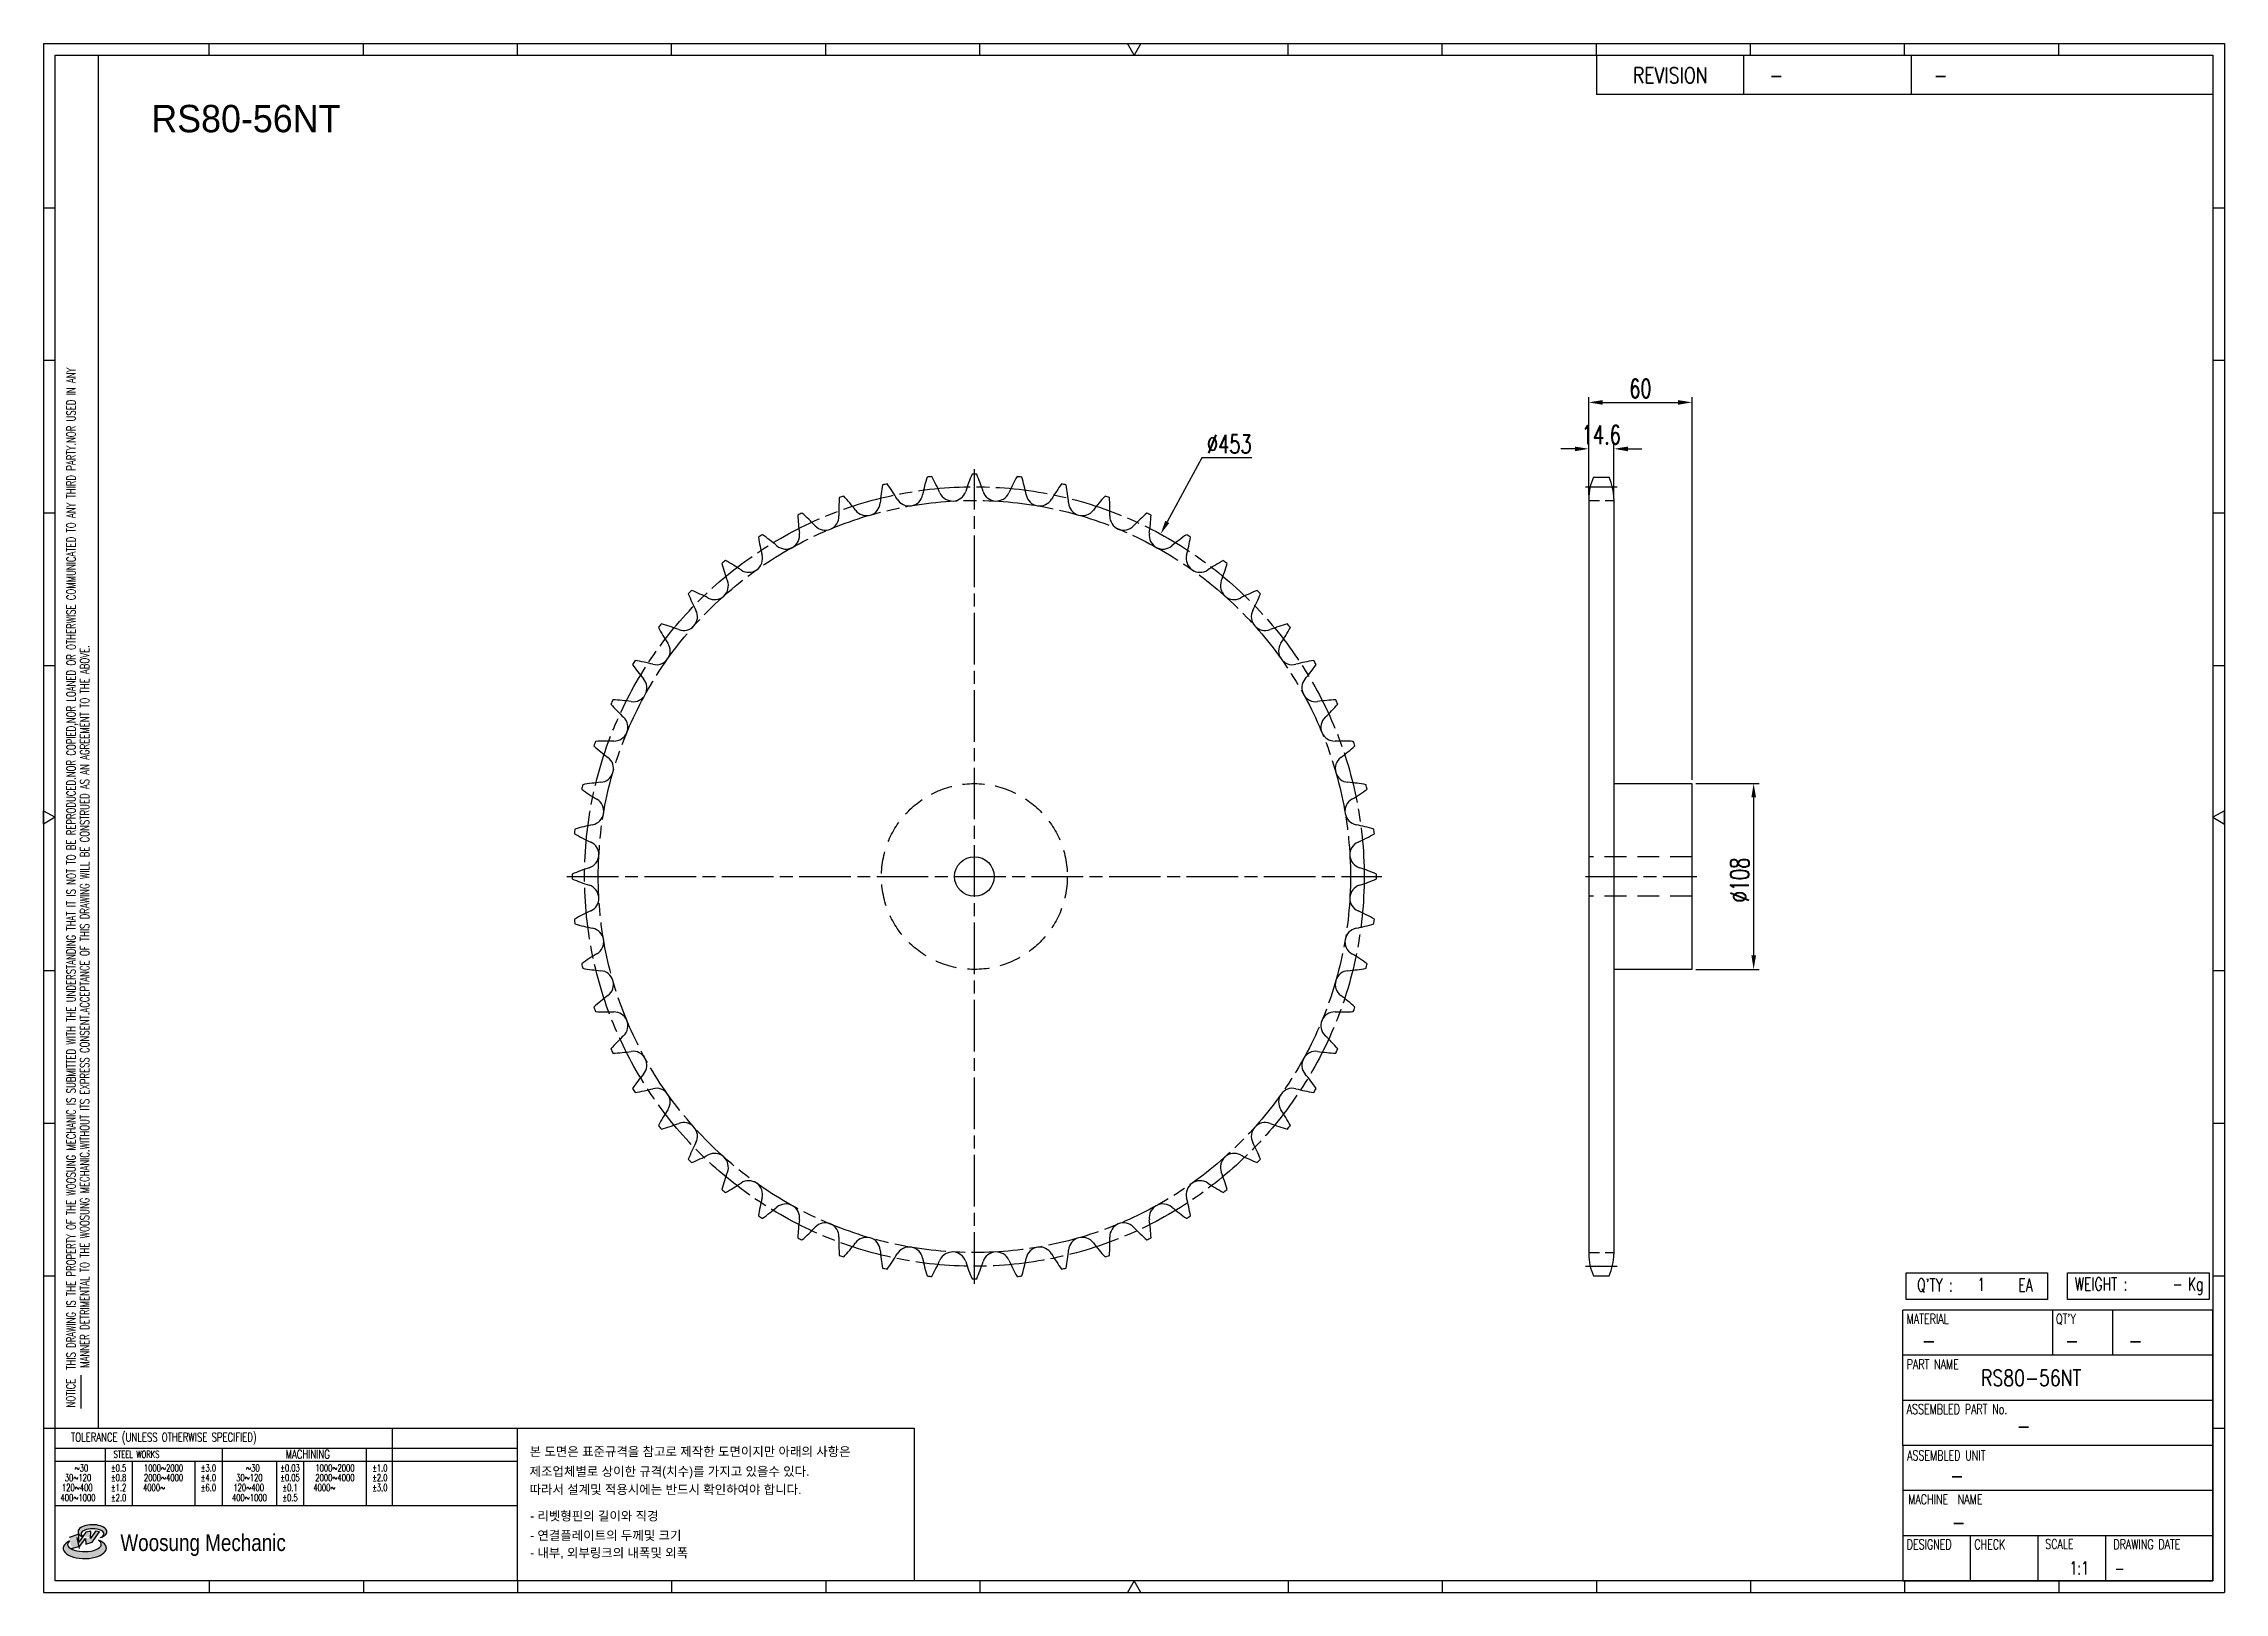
# Model space of a CAD drawing. Header units: millimetres. Extents: x 26814 to 28081, y 33 to 933.
import ezdxf
from ezdxf.enums import TextEntityAlignment as Align

# ---------------------------------------------------------------- set-up
doc = ezdxf.new("R2010")
doc.units = ezdxf.units.MM
for name, pattern in [('AM_ISO08W050', [18, 12, -1.5, 3, -1.5]), ('AM_ISO08W050x2', [9, 6, -0.75, 1.5, -0.75]), ('HIDDEN', [9.525, 6.35, -3.175])]:
    doc.linetypes.add(name, pattern=pattern)
doc.layers.get('Defpoints').update_dxf_attribs({"color": 80})
doc.layers.add('CL2', color=4, linetype='AM_ISO08W050', lineweight=25)
for name, color, linetype in [('HL', 2, 'HIDDEN'), ('LOGO', 7, 'Continuous'), ('S-DIM', 7, 'Continuous'), ('TITLE', 7, 'Continuous')]:
    doc.layers.add(name, color=color, linetype=linetype)
doc.styles.add('HAN', font='ROMANS.shx', dxfattribs={"width": 0.7, "bigfont": 'whgtxt.shx'})
doc.styles.add('HKD_ST2', font='romans.shx', dxfattribs={"width": 0.7, "height": 4, "bigfont": '@extfont2.shx'})
doc.styles.add('HSG', font='SIMPLEX.shx', dxfattribs={"width": 0.7, "bigfont": 'HSG.shx'})
doc.styles.add('MtXpl_', font='Gulim.ttf')
doc.styles.add('SLDTEXTSTYLE4', font='arial.ttf', dxfattribs={"width": 0.8})
doc.dimstyles.new('APP23', dxfattribs={"dimscale": 4.5, "dimtxt": 2.4, "dimasz": 1.8, "dimexe": 0.7, "dimexo": 0.5, "dimgap": 0.6, "dimtad": 1, "dimtoh": 1, "dimdec": 1, "dimrnd": 0.01, "dimzin": 9, "dimdsep": 46, "dimtxsty": 'HSG', "dimcen": 0, "dimclrd": 1, "dimclre": 1, "dimclrt": 256, "dimazin": 2, "dimtp": 1, "dimtm": 1, "dimtfac": 0.5, "dimtdec": 1, "dimtix": 1, "dimtofl": 0, "dimtmove": 0, "dimatfit": 3, "dimfxl": 0, "dimtvp": 1, "dimtolj": 2, "dimlwd": -1, "dimlwe": -1, "dimarcsym": 0})

# ---------------------------------------------------------------- blocks, each defined once
blk = doc.blocks.new('MASTER')
at = {"layer": 'LOGO'}
h = blk.add_hatch(color=10, dxfattribs=at)
h.paths.add_polyline_path([(1.544, 35.177), (1.554, 34.966), (1.779, 35.034), (2.054, 35.422), (1.908, 35.446), (1.728, 35.167), (1.741, 35.439), (1.547, 35.405), (1.292, 35.041), (1.295, 35.33), (0.943, 35.208), (1.03, 34.8), (1.336, 34.885)])
edge = h.paths.add_edge_path()
edge.add_ellipse((1.795, 35.421), major_axis=(-0.53, 0), ratio=0.487785, start_angle=122.36065, end_angle=403.39574)
edge.add_line((1.411, 35.244), (1.419, 35.261))
edge.add_ellipse((1.798, 35.344), major_axis=(-0.423, 0), ratio=0.444396, start_angle=131.58977, end_angle=386.19408, ccw=False)
edge = h.paths.add_edge_path()
edge.add_ellipse((1.512, 34.815), major_axis=(-0.793, 0), ratio=0.480113, start_angle=314.67633, end_angle=590.85213)
edge.add_ellipse((1.501, 34.958), major_axis=(-0.62, 0), ratio=0.43311, start_angle=331.7024, end_angle=574.42495, ccw=False)
at = {"color": 140}
for p, q in [((0, 90.118), (80.15, 90.118)), ((0, 90.118), (0, 33.191)), ((80.15, 90.118), (80.15, 33.191)), ((57.068, 89.693), (57.068, 88.246)), ((62.47, 89.693), (62.47, 88.246)), ((68.635, 89.693), (68.635, 88.246)), ((79.725, 88.246), (57.068, 88.246)), ((68.449, 43.961), (68.449, 44.936)), ((68.449, 44.936), (73.654, 44.936)), ((73.654, 44.936), (73.654, 43.961)), ((74.39, 43.961), (74.39, 44.936)), ((74.39, 44.936), (79.595, 44.936)), ((79.595, 44.936), (79.595, 43.961)), ((68.336, 38.59), (68.336, 43.563)), ((79.725, 43.563), (68.336, 43.563)), ((73.654, 43.961), (68.449, 43.961)), ((73.827, 43.563), (73.827, 41.905)), ((79.595, 43.961), (74.39, 43.961)), ((76.037, 43.563), (76.037, 41.905)), ((79.725, 38.59), (79.725, 43.563)), ((79.725, 41.905), (68.336, 41.905)), ((79.725, 40.248), (68.336, 40.248)), ((68.336, 38.59), (68.336, 33.616)), ((79.725, 38.59), (68.336, 38.59)), ((79.725, 33.616), (79.725, 38.59)), ((79.725, 36.932), (68.336, 36.932)), ((79.725, 35.274), (68.336, 35.274)), ((70.822, 33.616), (70.822, 35.274)), ((73.309, 33.616), (73.309, 35.274)), ((75.796, 33.616), (75.796, 35.274)), ((0, 33.191), (80.15, 33.191)), ((68.336, 33.616), (79.725, 33.616))]:
    blk.add_line(p, q, dxfattribs=at)
for p, q in [((6.089, 89.693), (6.089, 90.118)), ((11.753, 89.693), (11.753, 90.118)), ((17.418, 89.693), (17.418, 90.118)), ((23.082, 89.693), (23.082, 90.118)), ((28.746, 89.693), (28.746, 90.118)), ((34.411, 89.693), (34.411, 90.118)), ((45.739, 89.693), (45.739, 90.118)), ((51.404, 89.693), (51.404, 90.118)), ((57.068, 89.693), (57.068, 90.118)), ((62.732, 89.693), (62.732, 90.118)), ((68.397, 89.693), (68.397, 90.118)), ((74.061, 89.693), (74.061, 90.118)), ((0, 84.085), (0.425, 84.085)), ((79.725, 84.085), (80.15, 84.085)), ((0, 78.478), (0.425, 78.478)), ((79.725, 78.478), (80.15, 78.478)), ((0, 72.87), (0.425, 72.87)), ((79.725, 72.87), (80.15, 72.87)), ((0, 67.262), (0.425, 67.262)), ((79.725, 67.262), (80.15, 67.262)), ((0, 56.047), (0.425, 56.047)), ((79.725, 56.047), (80.15, 56.047)), ((0, 50.439), (0.425, 50.439)), ((79.725, 50.439), (80.15, 50.439)), ((0, 44.832), (0.425, 44.832)), ((79.725, 44.832), (80.15, 44.832)), ((1.377, 39.947), (1.377, 41.174)), ((0, 39.224), (0.425, 39.224)), ((79.725, 39.224), (80.15, 39.224)), ((6.089, 33.616), (6.089, 33.191)), ((11.753, 33.616), (11.753, 33.191)), ((17.418, 33.616), (17.418, 33.191)), ((23.082, 33.616), (23.082, 33.191)), ((28.746, 33.616), (28.746, 33.191)), ((34.411, 33.616), (34.411, 33.191)), ((45.739, 33.616), (45.739, 33.191)), ((51.404, 33.616), (51.404, 33.191)), ((57.068, 33.616), (57.068, 33.191)), ((62.732, 33.616), (62.732, 33.191)), ((68.397, 33.616), (68.397, 33.191)), ((74.061, 33.616), (74.061, 33.191))]:
    blk.add_line(p, q)
at = {"color": 2}
for p, q in [((2.017, 39.224), (2.017, 89.693)), ((0.425, 39.224), (17.418, 39.224)), ((0.425, 38.487), (17.418, 38.487)), ((2.257, 38.487), (2.257, 36.382)), ((6.557, 38.5), (6.557, 36.382)), ((11.857, 38.487), (11.857, 36.382)), ((12.816, 39.224), (12.816, 36.382)), ((17.418, 33.616), (17.418, 39.224)), ((0.425, 38.012), (17.418, 38.012)), ((3.257, 38.012), (3.257, 36.382)), ((5.557, 38.012), (5.557, 36.382)), ((8.557, 38.012), (8.557, 36.382)), ((9.557, 38.026), (9.557, 36.382)), ((0.425, 36.382), (17.418, 36.382))]:
    blk.add_line(p, q, dxfattribs=at)
for points in [[(40.075, 89.693), (39.83, 90.118), (40.32, 90.118)], [(0.425, 61.679), (0, 61.433), (0, 61.924)], [(79.725, 61.679), (80.15, 61.433), (80.15, 61.924)], [(40.075, 33.616), (39.83, 33.191), (40.32, 33.191)]]:
    blk.add_lwpolyline(points, close=True)
at = {"color": 140}
blk.add_lwpolyline([(0.425, 89.693), (79.725, 89.693), (79.725, 33.616), (0.425, 33.616)], close=True, dxfattribs=at)
at = {"layer": 'LOGO'}
for p, q in [((1.295, 35.33), (0.943, 35.208)), ((1.547, 35.405), (1.292, 35.041)), ((1.292, 35.041), (1.295, 35.33)), ((1.741, 35.439), (1.547, 35.405)), ((1.908, 35.446), (1.728, 35.167)), ((1.728, 35.167), (1.741, 35.439)), ((1.779, 35.034), (2.054, 35.422)), ((2.054, 35.422), (1.908, 35.446)), ((1.03, 34.8), (1.336, 34.885)), ((1.224, 35.208), (1.311, 34.8)), ((1.224, 35.208), (1.224, 35.208)), ((1.336, 34.885), (1.544, 35.177)), ((1.419, 35.261), (1.411, 35.244)), ((1.544, 35.177), (1.554, 34.966)), ((1.554, 34.966), (1.779, 35.034))]:
    blk.add_line(p, q, dxfattribs=at)
for centre, major_axis, ratio, start_param, end_param in [((1.795, 35.421), (-0.53, 0), 0.487785, 2.135596, 7.040584), ((1.798, 35.344), (-0.423, 0), 0.444396, 2.296675, 6.740358), ((1.512, 34.815), (-0.793, 0), 0.480113, 5.492138, 10.312315), ((1.501, 34.958), (-0.62, 0), 0.43311, 5.789299, 10.025607)]:
    blk.add_ellipse(centre, major_axis=major_axis, ratio=ratio, start_param=start_param, end_param=end_param, dxfattribs=at)
for s, height, style, width, p in [('REVISION', 0.5806, 'HAN', 0.8, (58.415, 88.664)), ('-', 0.581, 'HAN', 0.8, (63.426, 88.664)), ('-', 0.581, 'HAN', 0.8, (69.468, 88.664)), ("Q'TY : ", 0.4746, 'HKD_ST2', 0.7, (68.857, 44.253)), ('1', 0.475, 'HKD_ST2', 0.7, (71.071, 44.275)), ('EA', 0.4746, 'HKD_ST2', 0.7, (72.578, 44.253)), ('WEIGHT : ', 0.4746, 'HKD_ST2', 0.7, (74.65, 44.286)), ('Kg', 0.4746, 'HKD_ST2', 0.7, (78.807, 44.286)), ('-', 0.581, 'HAN', 0.8, (69.029, 42.157)), ('-', 0.581, 'HAN', 0.8, (74.289, 42.157)), ('-', 0.581, 'HAN', 0.8, (76.623, 42.157)), ('-', 0.581, 'HAN', 0.8, (72.515, 39.013)), ('-', 0.581, 'HAN', 0.8, (70.067, 37.189)), ('-', 0.581, 'HAN', 0.8, (70.126, 35.48)), ('1:1', 0.4746, 'HKD_ST2', 0.7, (74.458, 33.848)), ('-', 0.475, 'HKD_ST2', 0.7, (76.112, 33.837))]:
    blk.add_text(s, height=height, dxfattribs=dict(style=style, width=width)).set_placement(p)
at = {"color": 6, "style": 'HKD_ST2', "width": 0.7}
for s, p in [(' THIS DRAWING IS THE PROPERTY OF THE WOOSUNG MECHANIC IS SUBMITTED WITH THE UNDERSTANDING THAT IT IS NOT TO BE REPRODUCED.NOR COPIED,NOR LOANED OR OTHERWISE COMMUNICATED TO ANY THIRD PARTY.NOR USED IN ANY', (1.173, 41.217)), ('MANNER DETRIMENTAL TO THE WOOSUNG MECHANIC.WITHOUT ITS EXPRESS CONSENT.ACCEPTANCE OF THIS DRAWING WILL BE CONSTRUED AS AN AGREEMENT TO THE ABOVE.', (1.672, 41.447))]:
    blk.add_text(s, height=0.326266, rotation=90, dxfattribs=at).set_placement(p)
at = {"style": 'HKD_ST2', "width": 0.7}
blk.add_text('-', height=0.475, dxfattribs=at).set_placement((78.613, 44.286), align=Align.RIGHT)
at = {"color": 254, "style": 'HKD_ST2', "width": 0.7}
for s, height, p in [('MATERIAL', 0.3651, (68.474, 43.425)), ("QT'Y", 0.3651, (73.965, 43.425)), ('PART NAME', 0.3651, (68.474, 41.756)), ('ASSEMBLED PART No.', 0.36511, (68.474, 40.109)), ('ASSEMBLED UNIT', 0.36511, (68.49, 38.408)), ('MACHINE  NAME', 0.36511, (68.532, 36.794)), ('DESIGNED', 0.3651, (68.474, 35.136)), ('CHECK', 0.3651, (70.961, 35.136)), ('SCALE', 0.3651, (73.566, 35.153)), ('DRAWING DATE', 0.36511, (76.071, 35.141))]:
    blk.add_text(s, height=height, dxfattribs=at).set_placement(p, align=Align.TOP_LEFT)
at = {"style": 'HKD_ST2', "width": 0.7}
blk.add_text('NOTICE', height=0.3263, rotation=90, dxfattribs=at).set_placement((1.163, 39.988))
blk.add_text('TOLERANCE (UNLESS OTHERWISE SPECIFIED)', height=0.32627, dxfattribs=at).set_placement((4.417, 38.896), align=Align.MIDDLE_CENTER)
at = {"color": 4, "style": 'HKD_ST2', "width": 0.7}
for s, height, p in [('%%12630', 0.261, (1.389, 37.762)), ('1000%%1262000', 0.26101, (4.407, 37.762)), ('%%12630', 0.261, (7.689, 37.762)), ('1000%%1262000', 0.26101, (10.707, 37.762)), ('120%%126400', 0.26101, (1.237, 37.045)), ('30%%126120', 0.261, (1.263, 37.411)), ('4000%%126', 0.261, (4.061, 37.045)), ('2000%%1264000', 0.26101, (4.407, 37.411)), ('120%%126400', 0.26101, (7.537, 37.045)), ('30%%126120', 0.261, (7.563, 37.411)), ('4000%%126', 0.261, (10.321, 37.045)), ('2000%%1264000', 0.26101, (10.707, 37.411)), ('400%%1261000', 0.26101, (1.263, 36.67)), ('400%%1261000', 0.26101, (7.563, 36.67))]:
    blk.add_text(s, height=height, dxfattribs=at).set_placement(p, align=Align.MIDDLE_CENTER)
for s, height, p in [('%%P0.5', 0.261, (2.757, 37.762)), ('STEEL WORKS', 0.26101, (3.416, 38.268)), ('%%P3.0', 0.261, (6.057, 37.762)), ('%%P0.03', 0.261, (9.057, 37.762)), ('MACHINING', 0.3263, (9.707, 38.27)), ('%%P1.0', 0.261, (12.357, 37.762)), ('%%P0.8', 0.261, (2.757, 37.411)), ('%%P1.2', 0.261, (2.757, 37.045)), ('%%P4.0', 0.261, (6.057, 37.411)), ('%%P6.0', 0.261, (6.057, 37.045)), ('%%P0.05', 0.261, (9.057, 37.411)), ('%%P0.1', 0.261, (9.057, 37.045)), ('%%P2.0', 0.261, (12.357, 37.411)), ('%%P3.0', 0.261, (12.357, 37.045)), ('%%P2.0', 0.261, (2.757, 36.67)), ('%%P0.5', 0.261, (9.057, 36.67))]:
    blk.add_text(s, height=height, dxfattribs=at).set_placement(p, align=Align.MIDDLE)
at = {"color": 1, "style": 'SLDTEXTSTYLE4', "width": 0.8}
blk.add_text('Woosung Mechanic', height=0.61957, dxfattribs=at).set_placement((2.822, 34.711))
blk = doc.blocks.new('*D2')
at = {"layer": 'Defpoints', "color": 0, "transparency": 16777216}
for p in [(27772.1, 502.7), (27772.1, 394.7), (27807.9, 394.7)]:
    blk.add_point(p, dxfattribs=at)
at = {"layer": 'S-DIM', "color": 1, "transparency": 16777216}
for p, q in [((27774.3, 502.7), (27811.1, 502.7)), ((27807.9, 494.6), (27807.9, 402.8)), ((27774.3, 394.7), (27811.1, 394.7))]:
    blk.add_line(p, q, dxfattribs=at)
for points in [[(27806.6, 494.6), (27809.3, 494.6), (27807.9, 502.7)], [(27806.6, 402.8), (27809.3, 402.8), (27807.9, 394.7)]]:
    blk.add_solid(points, dxfattribs=at)
at = {"layer": 'S-DIM', "transparency": 16777216, "insert": (27799.8, 446.6), "char_height": 10.8, "attachment_point": 5, "rotation": 90, "style": 'HSG'}
blk.add_mtext('\\A2;%%c108', dxfattribs=at)
blk = doc.blocks.new('*D3')
at = {"layer": 'Defpoints', "color": 0, "transparency": 16777216}
for p in [(27726.7, 697.2), (27712.1, 668.1), (27726.7, 668.1)]:
    blk.add_point(p, dxfattribs=at)
at = {"layer": 'S-DIM', "color": 1, "transparency": 16777216}
for p, q in [((27704, 697.2), (27695.9, 697.2)), ((27712.1, 670.3), (27712.1, 700.3)), ((27726.7, 670.3), (27726.7, 700.3)), ((27734.8, 697.2), (27742.9, 697.2))]:
    blk.add_line(p, q, dxfattribs=at)
for points in [[(27704, 698.5), (27704, 695.8), (27712.1, 697.2)], [(27734.8, 698.5), (27734.8, 695.8), (27726.7, 697.2)]]:
    blk.add_solid(points, dxfattribs=at)
at = {"layer": 'S-DIM', "transparency": 16777216, "insert": (27719.4, 705.3), "char_height": 10.8, "attachment_point": 5, "style": 'HSG'}
blk.add_mtext('\\A2;14.6', dxfattribs=at)
blk = doc.blocks.new('*D4')
at = {"layer": 'Defpoints', "color": 0, "transparency": 16777216}
for p in [(27772.1, 724.2), (27712.1, 668.1), (27772.1, 502.7)]:
    blk.add_point(p, dxfattribs=at)
at = {"layer": 'S-DIM', "color": 1, "transparency": 16777216}
for p, q in [((27712.1, 670.3), (27712.1, 727.3)), ((27720.2, 724.2), (27764, 724.2)), ((27772.1, 504.9), (27772.1, 727.3))]:
    blk.add_line(p, q, dxfattribs=at)
for points in [[(27720.2, 725.5), (27720.2, 722.8), (27712.1, 724.2)], [(27764, 725.5), (27764, 722.8), (27772.1, 724.2)]]:
    blk.add_solid(points, dxfattribs=at)
at = {"layer": 'S-DIM', "transparency": 16777216, "insert": (27742.1, 732.3), "char_height": 10.8, "attachment_point": 5, "style": 'HSG'}
blk.add_mtext('\\A2;60', dxfattribs=at)
blk = doc.blocks.new('*D5')
at = {"layer": 'Defpoints', "color": 0, "transparency": 16777216}
for p in [(27463.3, 647.6), (27246.9, 249.7)]:
    blk.add_point(p, dxfattribs=at)
at = {"layer": 'S-DIM', "color": 1, "transparency": 16777216}
for p, q in [((27487.3, 691.9), (27467.1, 654.8)), ((27516.3, 691.9), (27487.3, 691.9))]:
    blk.add_line(p, q, dxfattribs=at)
blk.add_solid([(27466, 655.4), (27468.3, 654.1), (27463.3, 647.6)], dxfattribs=at)
at = {"layer": 'S-DIM', "transparency": 16777216, "insert": (27503.2, 700), "char_height": 10.8, "attachment_point": 5, "style": 'HSG'}
blk.add_mtext('\\A2;∅453', dxfattribs=at)

msp = doc.modelspace()

# ---------------------------------------------------------------- linework, layer by layer
for p, q in [((27714.87, 680.76), (27723.87, 680.76)), ((27712.07, 668.06), (27712.07, 229.24)), ((27726.67, 668.06), (27726.67, 229.24)), ((27726.67, 502.65), (27772.07, 502.65)), ((27772.07, 502.65), (27772.07, 394.65)), ((27772.07, 394.65), (27726.67, 394.65)), ((27714.87, 216.54), (27723.87, 216.54))]:
    msp.add_line(p, q)
at = {"color": 140}
msp.add_lwpolyline([(27089.59, 128), (27320.11, 128), (27320.11, 39.33), (27089.59, 39.33)], close=True, dxfattribs=at)
msp.add_circle((27355.07, 448.65), 11.5)
for centre, radius, start, end in [((27410.49, 656.6), 110.52, 169.75894, 175.26786), ((27355.07, 448.65), 233.76, 102.5221, 103.19219), ((27214.92, 611.96), 110.52, 30.44643, 35.95535), ((27433.42, 649.09), 110.52, 163.33037, 168.83929), ((27355.07, 448.65), 233.76, 96.09352, 96.76362), ((27234.09, 626.63), 110.52, 24.01786, 29.52678), ((27342.37, 674.88), 8.02, 204.01786, 342.41071), ((27455.37, 639.05), 110.52, 156.9018, 162.41071), ((27355.07, 448.65), 233.76, 89.66495, 90.33505), ((27254.78, 639.05), 110.52, 17.58929, 23.0982), ((27367.78, 674.88), 8.02, 197.58929, 335.98214), ((27476.06, 626.63), 110.52, 150.47322, 155.98214), ((27355.07, 448.65), 233.76, 83.23638, 83.90648), ((27276.73, 649.09), 110.52, 11.16071, 16.66963), ((27495.23, 611.96), 110.52, 144.04465, 149.55357), ((27355.07, 448.65), 233.76, 76.80781, 77.4779), ((27299.66, 656.6), 110.52, 4.73214, 10.24106), ((27742.27, 668.06), 30.2, 155.13196, 180), ((27696.47, 668.06), 30.2, 0, 24.86804), ((27355.07, 448.65), 233.76, 115.37924, 116.04933), ((27182.1, 576.68), 110.52, 43.30357, 48.81249), ((27386.86, 661.49), 110.52, 176.18751, 181.69643), ((27355.07, 448.65), 233.76, 108.95067, 109.62076), ((27197.52, 595.24), 110.52, 36.875, 42.38392), ((27292.35, 666.38), 8.02, 216.875, 355.26786), ((27317.12, 672.03), 8.02, 210.44643, 348.83929), ((27393.03, 672.03), 8.02, 191.16071, 329.55357), ((27417.8, 666.38), 8.02, 184.73214, 323.125), ((27512.63, 595.24), 110.52, 137.61608, 143.125), ((27355.07, 448.65), 233.76, 70.37924, 71.04933), ((27323.29, 661.49), 110.52, 358.30357, 3.81249), ((27528.05, 576.68), 110.52, 131.18751, 136.69643), ((27355.07, 448.65), 233.76, 63.95067, 64.62076), ((27355.07, 448.65), 233.76, 121.80781, 122.4779), ((27168.85, 556.51), 110.52, 49.73214, 55.24106), ((27245.47, 646.96), 8.02, 229.73214, 8.125), ((27362.83, 663.72), 110.52, 182.61608, 188.125), ((27268.37, 657.99), 8.02, 223.30357, 1.69643), ((27441.78, 657.99), 8.02, 178.30357, 316.69643), ((27464.68, 646.96), 8.02, 171.875, 310.26786), ((27347.32, 663.72), 110.52, 351.875, 357.38392), ((27541.3, 556.51), 110.52, 124.75894, 130.26786), ((27355.07, 448.65), 233.76, 57.5221, 58.19219), ((27223.96, 633.44), 8.02, 236.16071, 14.55357), ((27338.7, 663.23), 110.52, 189.04465, 194.55357), ((27486.19, 633.44), 8.02, 165.44643, 303.83929), ((27371.45, 663.23), 110.52, 345.44643, 350.95535), ((27355.07, 448.65), 233.76, 128.23638, 128.90648), ((27314.78, 660.05), 110.52, 195.47322, 200.98214), ((27157.95, 534.98), 110.52, 56.16071, 61.66963), ((27552.2, 534.98), 110.52, 118.33037, 123.83929), ((27395.37, 660.05), 110.52, 339.01786, 344.52678), ((27355.07, 448.65), 233.76, 51.09352, 51.76362), ((27355.07, 448.65), 233.76, 134.66495, 135.33505), ((27291.36, 654.21), 110.52, 201.9018, 207.41071), ((27149.52, 512.37), 110.52, 62.58929, 68.0982), ((27204.09, 617.6), 8.02, 242.58929, 20.98214), ((27506.06, 617.6), 8.02, 159.01786, 297.41071), ((27560.63, 512.37), 110.52, 111.9018, 117.41071), ((27418.79, 654.21), 110.52, 332.58929, 338.0982), ((27355.07, 448.65), 233.76, 44.66495, 45.33505), ((27186.13, 599.63), 8.02, 249.01786, 27.41071), ((27524.02, 599.63), 8.02, 152.58929, 290.98214), ((27170.28, 579.77), 8.02, 255.44643, 33.83929), ((27355.07, 448.65), 233.76, 141.09352, 141.76362), ((27268.75, 645.78), 110.52, 208.33037, 213.83929), ((27143.68, 488.95), 110.52, 69.01786, 74.52678), ((27566.47, 488.95), 110.52, 105.47322, 110.98214), ((27539.86, 579.77), 8.02, 146.16071, 284.55357), ((27441.4, 645.78), 110.52, 326.16071, 331.66963), ((27355.07, 448.65), 233.76, 38.23638, 38.90648), ((27355.07, 448.65), 233.76, 147.5221, 148.19219), ((27247.22, 634.88), 110.52, 214.75894, 220.26786), ((27140.5, 465.03), 110.52, 75.44643, 80.95535), ((27569.65, 465.03), 110.52, 99.04465, 104.55357), ((27462.93, 634.88), 110.52, 319.73214, 325.24106), ((27355.07, 448.65), 233.76, 31.80781, 32.4779), ((27156.77, 558.25), 8.02, 261.875, 40.26786), ((27553.38, 558.25), 8.02, 139.73214, 278.125), ((27355.07, 448.65), 233.76, 153.95067, 154.62076), ((27227.05, 621.63), 110.52, 221.18751, 226.69643), ((27140.01, 440.9), 110.52, 81.875, 87.38392), ((27570.14, 440.9), 110.52, 92.61608, 98.125), ((27483.1, 621.63), 110.52, 313.30357, 318.81249), ((27355.07, 448.65), 233.76, 25.37924, 26.04933), ((27145.74, 535.36), 8.02, 268.30357, 46.69643), ((27564.41, 535.36), 8.02, 133.30357, 271.69643), ((27355.07, 448.65), 233.76, 160.37924, 161.04933), ((27208.48, 606.21), 110.52, 227.61608, 233.125), ((27142.23, 416.87), 110.52, 88.30357, 93.81249), ((27567.92, 416.87), 110.52, 86.18751, 91.69643), ((27501.66, 606.21), 110.52, 306.875, 312.38392), ((27355.07, 448.65), 233.76, 18.95067, 19.62076), ((27137.35, 511.38), 8.02, 274.73214, 53.125), ((27572.8, 511.38), 8.02, 126.875, 265.26786), ((27355.07, 448.65), 233.76, 166.80781, 167.4779), ((27191.77, 588.8), 110.52, 234.04465, 239.55357), ((27147.13, 393.24), 110.52, 94.73214, 100.24106), ((27563.02, 393.24), 110.52, 79.75894, 85.26786), ((27518.38, 588.8), 110.52, 300.44643, 305.95535), ((27355.07, 448.65), 233.76, 12.5221, 13.19219), ((27131.7, 486.61), 8.02, 281.16071, 59.55357), ((27578.45, 486.61), 8.02, 120.44643, 258.83929), ((27355.07, 448.65), 233.76, 173.23638, 173.90648), ((27177.1, 569.64), 110.52, 240.47322, 245.98214), ((27154.64, 370.3), 110.52, 101.16071, 106.66963), ((27555.51, 370.3), 110.52, 73.33037, 78.83929), ((27533.05, 569.64), 110.52, 294.01786, 299.52678), ((27355.07, 448.65), 233.76, 6.09352, 6.76362), ((27128.85, 461.36), 8.02, 287.58929, 65.98214), ((27581.3, 461.36), 8.02, 114.01786, 252.41071), ((27164.67, 348.36), 110.52, 107.58929, 113.0982), ((27355.07, 448.65), 233.76, 179.66495, 180.33505), ((27164.67, 548.95), 110.52, 246.9018, 252.41071), ((27128.85, 435.95), 8.02, 294.01786, 72.41071), ((27581.3, 435.95), 8.02, 107.58929, 245.98214), ((27545.47, 348.36), 110.52, 66.9018, 72.41071), ((27545.47, 548.95), 110.52, 287.58929, 293.0982), ((27355.07, 448.65), 233.76, 359.66495, 0.33505), ((27177.1, 327.67), 110.52, 114.01786, 119.52678), ((27355.07, 448.65), 233.76, 186.09352, 186.76362), ((27154.64, 527), 110.52, 253.33037, 258.83929), ((27131.7, 410.7), 8.02, 300.44643, 78.83929), ((27578.45, 410.7), 8.02, 101.16071, 239.55357), ((27555.51, 527), 110.52, 281.16071, 286.66963), ((27533.05, 327.67), 110.52, 60.47322, 65.98214), ((27355.07, 448.65), 233.76, 353.23638, 353.90648), ((27191.77, 308.5), 110.52, 120.44643, 125.95535), ((27355.07, 448.65), 233.76, 192.5221, 193.19219), ((27147.13, 504.07), 110.52, 259.75894, 265.26786), ((27137.35, 385.93), 8.02, 306.875, 85.26786), ((27572.8, 385.93), 8.02, 94.73214, 233.125), ((27563.02, 504.07), 110.52, 274.73214, 280.24106), ((27518.38, 308.5), 110.52, 54.04465, 59.55357), ((27355.07, 448.65), 233.76, 346.80781, 347.4779), ((27208.48, 291.1), 110.52, 126.875, 132.38392), ((27355.07, 448.65), 233.76, 198.95067, 199.62076), ((27142.23, 480.44), 110.52, 266.18751, 271.69643), ((27145.74, 361.94), 8.02, 313.30357, 91.69643), ((27564.41, 361.94), 8.02, 88.30357, 226.69643), ((27567.92, 480.44), 110.52, 268.30357, 273.81249), ((27501.66, 291.1), 110.52, 47.61608, 53.125), ((27355.07, 448.65), 233.76, 340.37924, 341.04933), ((27227.05, 275.68), 110.52, 133.30357, 138.81249), ((27483.1, 275.68), 110.52, 41.18751, 46.69643), ((27355.07, 448.65), 233.76, 205.37924, 206.04933), ((27140.01, 456.41), 110.52, 272.61608, 278.125), ((27156.77, 339.05), 8.02, 319.73214, 98.125), ((27553.38, 339.05), 8.02, 81.875, 220.26786), ((27570.14, 456.41), 110.52, 261.875, 267.38392), ((27355.07, 448.65), 233.76, 333.95067, 334.62076), ((27247.22, 262.43), 110.52, 139.73214, 145.24106), ((27462.93, 262.43), 110.52, 34.75894, 40.26786), ((27355.07, 448.65), 233.76, 211.80781, 212.4779), ((27140.5, 432.28), 110.52, 279.04465, 284.55357), ((27170.28, 317.54), 8.02, 326.16071, 104.55357), ((27539.86, 317.54), 8.02, 75.44643, 213.83929), ((27569.65, 432.28), 110.52, 255.44643, 260.95535), ((27355.07, 448.65), 233.76, 327.5221, 328.19219), ((27268.75, 251.52), 110.52, 146.16071, 151.66963), ((27143.68, 408.36), 110.52, 285.47322, 290.98214), ((27186.13, 297.67), 8.02, 332.58929, 110.98214), ((27524.02, 297.67), 8.02, 69.01786, 207.41071), ((27566.47, 408.36), 110.52, 249.01786, 254.52678), ((27441.4, 251.52), 110.52, 28.33037, 33.83929), ((27355.07, 448.65), 233.76, 218.23638, 218.90648), ((27291.36, 243.1), 110.52, 152.58929, 158.0982), ((27418.79, 243.1), 110.52, 21.9018, 27.41071), ((27355.07, 448.65), 233.76, 321.09352, 321.76362), ((27355.07, 448.65), 233.76, 224.66495, 225.33505), ((27149.52, 384.94), 110.52, 291.9018, 297.41071), ((27204.09, 279.7), 8.02, 339.01786, 117.41071), ((27506.06, 279.7), 8.02, 62.58929, 200.98214), ((27560.63, 384.94), 110.52, 242.58929, 248.0982), ((27355.07, 448.65), 233.76, 314.66495, 315.33505), ((27314.78, 237.26), 110.52, 159.01786, 164.52678), ((27355.07, 448.65), 233.76, 231.09352, 231.76362), ((27157.95, 362.33), 110.52, 298.33037, 303.83929), ((27223.96, 263.86), 8.02, 345.44643, 123.83929), ((27486.19, 263.86), 8.02, 56.16071, 194.55357), ((27552.2, 362.33), 110.52, 236.16071, 241.66963), ((27395.37, 237.26), 110.52, 15.47322, 20.98214), ((27355.07, 448.65), 233.76, 308.23638, 308.90648), ((27338.7, 234.07), 110.52, 165.44643, 170.95535), ((27168.85, 340.8), 110.52, 304.75894, 310.26786), ((27245.47, 250.34), 8.02, 351.875, 130.26786), ((27464.68, 250.34), 8.02, 49.73214, 188.125), ((27541.3, 340.8), 110.52, 229.73214, 235.24106), ((27371.45, 234.07), 110.52, 9.04465, 14.55357), ((27355.07, 448.65), 233.76, 237.5221, 238.19219), ((27362.83, 233.59), 110.52, 171.875, 177.38392), ((27182.1, 320.63), 110.52, 311.18751, 316.69643), ((27268.37, 239.32), 8.02, 358.30357, 136.69643), ((27441.78, 239.32), 8.02, 43.30357, 181.69643), ((27528.05, 320.63), 110.52, 223.30357, 228.81249), ((27347.32, 233.59), 110.52, 2.61608, 8.125), ((27355.07, 448.65), 233.76, 301.80781, 302.4779), ((27355.07, 448.65), 233.76, 243.95067, 244.62076), ((27386.86, 235.81), 110.52, 178.30357, 183.81249), ((27355.07, 448.65), 233.76, 250.37924, 251.04933), ((27197.52, 302.06), 110.52, 317.61608, 323.125), ((27292.35, 230.93), 8.02, 4.73214, 143.125), ((27410.49, 240.71), 110.52, 184.73214, 190.24106), ((27214.92, 285.34), 110.52, 324.04465, 329.55357), ((27317.12, 225.27), 8.02, 11.16071, 149.55357), ((27342.37, 222.43), 8.02, 17.58929, 155.98214), ((27367.78, 222.43), 8.02, 24.01786, 162.41071), ((27393.03, 225.27), 8.02, 30.44643, 168.83929), ((27495.23, 285.34), 110.52, 210.44643, 215.95535), ((27299.66, 240.71), 110.52, 349.75894, 355.26786), ((27417.8, 230.93), 8.02, 36.875, 175.26786), ((27512.63, 302.06), 110.52, 216.875, 222.38392), ((27355.07, 448.65), 233.76, 288.95067, 289.62076), ((27323.29, 235.81), 110.52, 356.18751, 1.69643), ((27355.07, 448.65), 233.76, 295.37924, 296.04933), ((27742.27, 229.24), 30.2, 180, 204.86804), ((27696.47, 229.24), 30.2, 335.13196, 0), ((27355.07, 448.65), 233.76, 256.80781, 257.4779), ((27433.42, 248.22), 110.52, 191.16071, 196.66963), ((27355.07, 448.65), 233.76, 263.23638, 263.90648), ((27234.09, 270.68), 110.52, 330.47322, 335.98214), ((27455.37, 258.25), 110.52, 197.58929, 203.0982), ((27254.78, 258.25), 110.52, 336.9018, 342.41071), ((27476.06, 270.68), 110.52, 204.01786, 209.52678), ((27355.07, 448.65), 233.76, 276.09352, 276.76362), ((27276.73, 248.22), 110.52, 343.33037, 348.83929), ((27355.07, 448.65), 233.76, 282.5221, 283.19219), ((27355.07, 448.65), 233.76, 269.66495, 270.33505)]:
    msp.add_arc(centre, radius, start, end)
at = {"layer": 'CL2', "linetype": 'AM_ISO08W050x2', "ltscale": 5}
for p, q in [((27355.07, 211.89), (27355.07, 685.42)), ((27710.13, 675.15), (27728.61, 675.15)), ((27118.31, 448.65), (27591.84, 448.65)), ((27710.13, 448.65), (27774.88, 448.65)), ((27710.13, 222.15), (27728.61, 222.15))]:
    msp.add_line(p, q, dxfattribs=at)
for radius in [226.5, 218.56]:
    msp.add_circle((27355.07, 448.65), radius, dxfattribs=at)
at = {"layer": 'HL', "linetype": 'HIDDEN'}
for p, q in [((27712.07, 667.21), (27726.67, 667.21)), ((27712.07, 230.09), (27726.67, 230.09))]:
    msp.add_line(p, q, dxfattribs=at)
at = {"layer": 'HL', "linetype": 'HIDDEN', "ltscale": 2}
for p, q in [((27772.07, 460.15), (27712.07, 460.15)), ((27772.07, 437.15), (27712.07, 437.15))]:
    msp.add_line(p, q, dxfattribs=at)
msp.add_circle((27355.07, 448.65), 54, dxfattribs=at)

# ---------------------------------------------------------------- block references
at = {"color": 140, "xscale": 15.81103464176613, "yscale": 15.81103464176613, "zscale": 15.81103464176613}
msp.add_blockref('MASTER', (26814.2, -492.17), dxfattribs=at)

# ---------------------------------------------------------------- texts
at = {"style": 'HAN', "width": 0.8}
msp.add_text('RS80-56NT', height=9.18, dxfattribs=at).set_placement((27940.06, 152.69))
at = {"color": 140, "style": 'MtXpl_'}
for s, p in [('본 도면은 표준규격을 참고로 제작한 도면이지만 아래의 사항은', (27096.6, 111.84)), ('제조업체별로 상이한 규격(치수)를 가지고 있을수 있다.', (27096.6, 100.31)), ('따라서 설계및 적용시에는 반드시 확인하여야 합니다.', (27096.6, 89.79)), ('- 리벳형핀의 길이와 직경', (27096.89, 74.39)), ('- 연결플레이트의 두께및 크기', (27096.89, 63.1)), ('- 내부, 외부링크의 내폭및 외폭', (27096.89, 52.97))]:
    msp.add_text(s, height=5.3037, dxfattribs=at).set_placement(p)
at = {"layer": 'TITLE', "color": 254, "style": 'MtXpl_'}
msp.add_text('RS80-56NT', height=15.911, dxfattribs=at).set_placement((26876.8, 881.17))

# ---------------------------------------------------------------- dimensions: what is measured, and where the dimension line sits
at = {"layer": 'S-DIM'}
dim = msp.add_linear_dim(base=(27772.07, 724.15), p1=(27712.07, 668.06), p2=(27772.07, 502.65), dimstyle='APP23', dxfattribs=at)
dim.commit()
dim.dimension.update_dxf_attribs({"geometry": '*D4', "text_midpoint": (27742.07, 732.25)})
dim = msp.add_linear_dim(base=(27726.67, 697.15), p1=(27712.07, 668.06), p2=(27726.67, 668.06), dimstyle='APP23', dxfattribs=at)
dim.commit()
dim.dimension.update_dxf_attribs({"geometry": '*D3', "text_midpoint": (27719.37, 697.15), "dimtype": 128})
dim = msp.add_diameter_dim_2p(p1=(27246.88, 249.67), p2=(27463.27, 647.64), dimstyle='APP23', dxfattribs=at)
dim.commit()
dim.dimension.update_dxf_attribs({"geometry": '*D5', "text_midpoint": (27503.15, 691.85), "dimtype": 131})
dim = msp.add_linear_dim(base=(27807.95, 394.65), p1=(27772.07, 502.65), p2=(27772.07, 394.65), angle=90, text='%%c<>', dimstyle='APP23', dxfattribs=at)
dim.commit()
dim.dimension.update_dxf_attribs({"geometry": '*D2', "text_midpoint": (27807.95, 446.61), "dimtype": 128})

doc.saveas('drawing.dxf')
